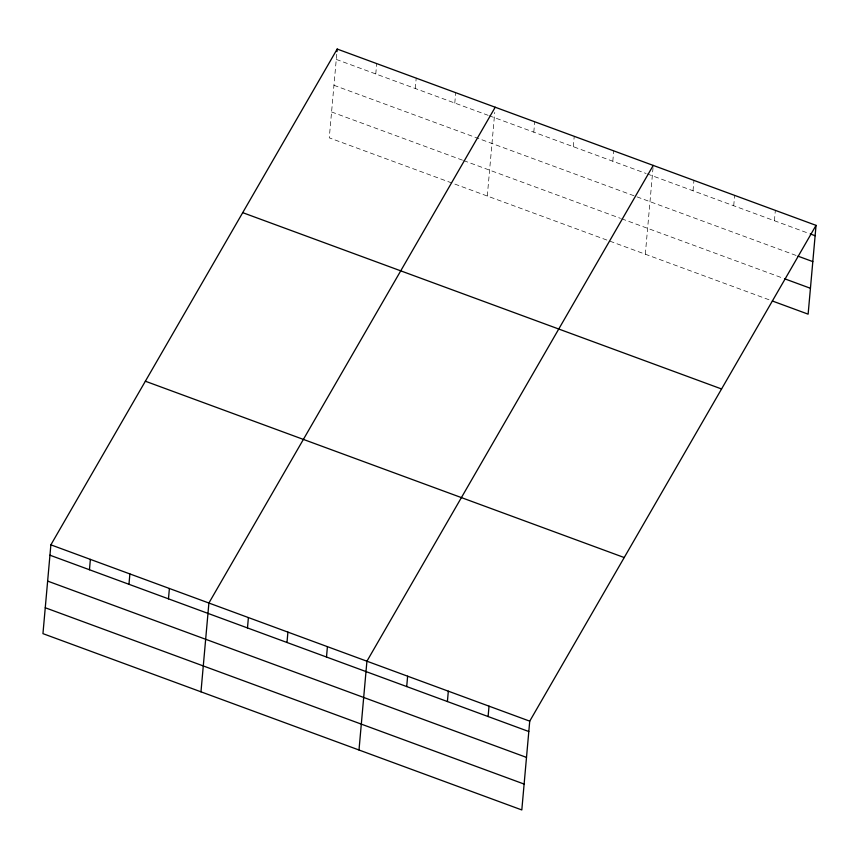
<?xml version="1.0" encoding="UTF-8"?>
<svg xmlns="http://www.w3.org/2000/svg" width="859" height="859" viewBox="0 0 859 859"><rect width="100%" height="100%" fill="white"/><g stroke="black" fill="none" stroke-linecap="round" stroke-linejoin="round"><path stroke-width="0.64" stroke-dasharray="4.29 3.22" d="M336.728 54.235L329.265 137.848L771.124 300.532M375.77 73.96L376.693 63.598M415.273 88.509L416.207 78.137M454.787 103.048L455.71 92.686M487.289 196.035L494.752 112.411M533.793 132.146L534.717 121.774M573.297 146.696L574.231 136.323M612.811 161.234L613.734 150.873M645.313 254.21L653.237 165.411M693.02 190.773L693.943 180.401M733.715 205.752L734.649 195.39M774.421 220.742L775.344 210.38M336.266 59.411L488.116 115.321M489.351 115.782L646.14 173.507M647.375 173.969L808.953 233.455M333.958 85.299L796.776 255.703M331.574 111.96L462.443 160.15M463.677 160.601L620.466 218.336M621.701 218.787L783.301 278.284"/><path stroke-width="1.29" d="M50.874 544.842L42.95 633.641L521.81 809.951L529.735 721.152L816.05 225.359L337.19 49.049L50.874 544.842L529.735 721.152M89.454 569.753L90.378 559.381M128.957 584.303L129.892 573.93M168.471 598.841L169.395 588.479M200.974 691.817L208.898 603.018L495.213 107.235M247.478 627.94L248.401 617.567M336.964 51.637L337.19 49.049M286.981 642.478L287.915 632.117M326.495 657.028L327.419 646.666M358.998 750.004L366.922 661.205L653.237 165.411M406.704 686.556L407.628 676.194M447.399 701.545L448.323 691.184M488.105 716.535L489.029 706.162M816.05 225.359L808.126 314.158L772.359 300.994M810.187 233.916L815.127 235.731M798.011 256.165L812.818 261.608M784.535 278.745L810.434 288.28M242.71 212.656L721.571 388.977M145.364 381.224L624.214 557.545M49.951 555.204L528.811 731.524M47.642 581.092L526.503 757.402M45.259 607.753L524.119 784.074"/></g></svg>
